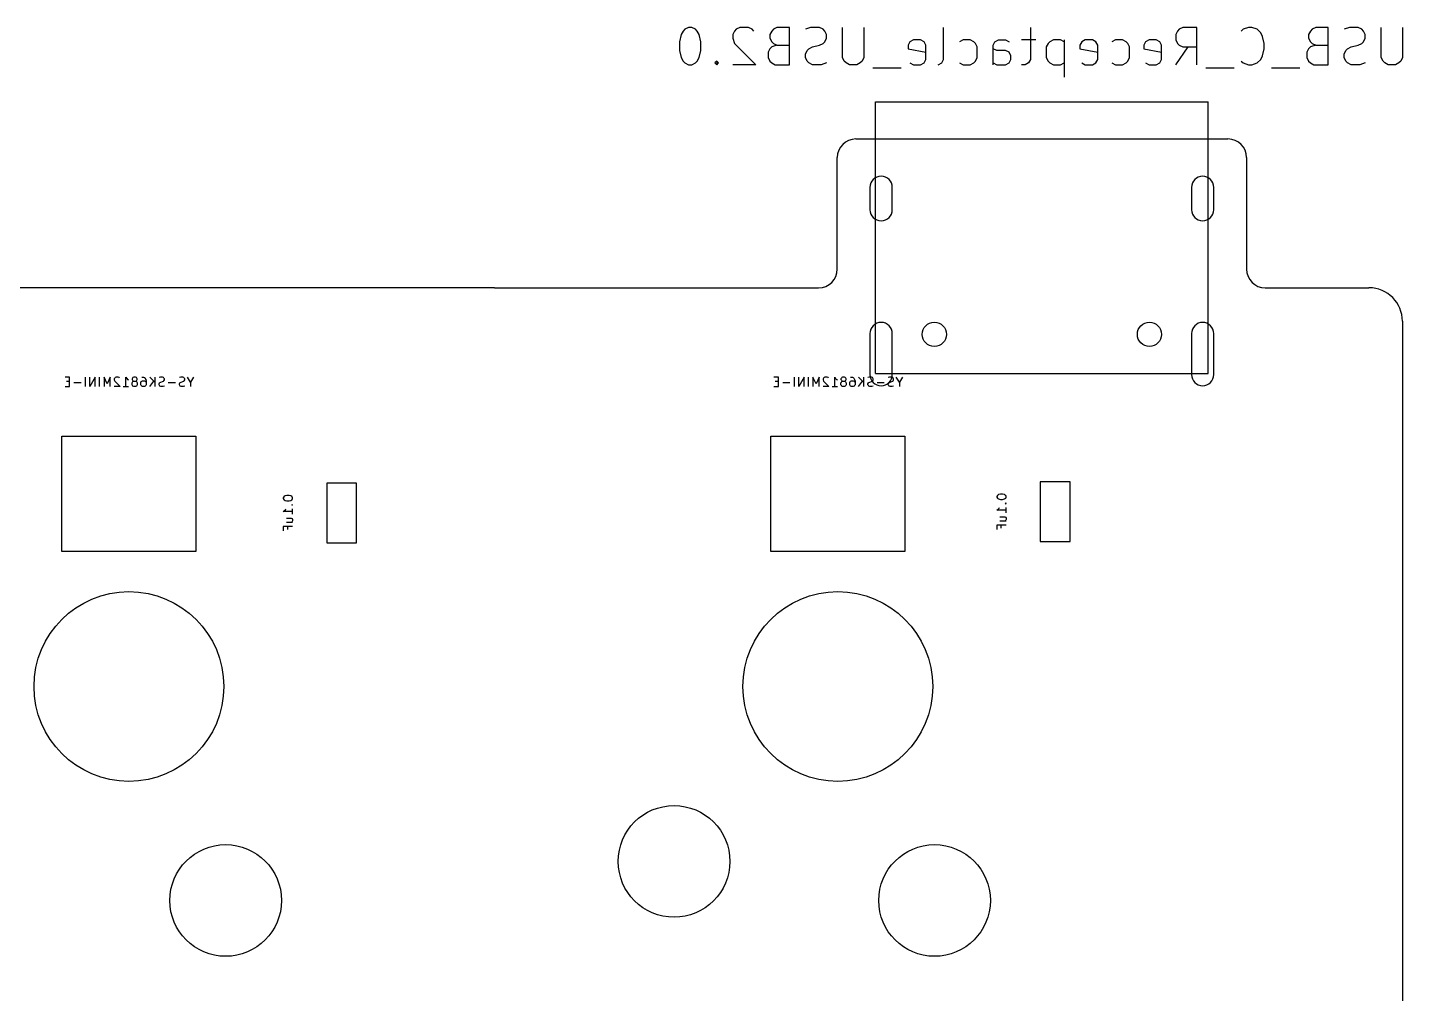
# Model space of a CAD drawing. Header units: millimetres. Extents: x -19 to 311, y -2 to 103.
# Drawn here: x 90.33 to 127.28, y 77.48 to 103.44 of the extents above; entities that cross this region are included whole.
import ezdxf

# ---------------------------------------------------------------- set-up
doc = ezdxf.new("R2010")
doc.units = ezdxf.units.MM
doc.layers.add('B.Fab', color=155, linetype='CONTINUOUS', true_color=0x585d84)
doc.layers.add('Edge.Cuts', color=254, linetype='CONTINUOUS', true_color=0xd0d2cd)

msp = doc.modelspace()

# ---------------------------------------------------------------- linework, layer by layer
at = {"layer": 'B.Fab', "linetype": 'CONTINUOUS'}
for p, q in [((107.899522, 103.249705), (107.851903, 103.059229)), ((107.947141, 103.344943), (107.899522, 103.249705)), ((107.99476, 103.392562), (107.947141, 103.344943)), ((108.089998, 103.440181), (107.99476, 103.392562)), ((108.185236, 103.440181), (108.089998, 103.440181)), ((108.280474, 103.392562), (108.185236, 103.440181)), ((108.328093, 103.344943), (108.280474, 103.392562)), ((108.375712, 103.249705), (108.328093, 103.344943)), ((108.423331, 103.059229), (108.375712, 103.249705)), ((109.328093, 103.344943), (109.280474, 103.249705)), ((109.280474, 103.249705), (109.280474, 103.154467)), ((109.280474, 103.154467), (109.328093, 103.01161)), ((109.375712, 103.392562), (109.328093, 103.344943)), ((109.47095, 103.440181), (109.375712, 103.392562)), ((109.709045, 103.440181), (109.47095, 103.440181)), ((109.804283, 103.392562), (109.709045, 103.440181)), ((109.851902, 103.344943), (109.804283, 103.392562)), ((110.328093, 103.344943), (110.280474, 103.249705)), ((110.280474, 103.249705), (110.280474, 103.154467)), ((110.280474, 103.154467), (110.328093, 103.059229)), ((110.375712, 103.392562), (110.328093, 103.344943)), ((110.47095, 103.440181), (110.375712, 103.392562)), ((110.804283, 103.440181), (110.47095, 103.440181)), ((110.804283, 102.440181), (110.804283, 103.440181)), ((111.375712, 103.440181), (111.232855, 103.392562)), ((111.613807, 103.440181), (111.375712, 103.440181)), ((111.709045, 103.392562), (111.613807, 103.440181)), ((111.756664, 103.344943), (111.709045, 103.392562)), ((111.804283, 103.249705), (111.756664, 103.344943)), ((111.756664, 103.059229), (111.804283, 103.154467)), ((111.804283, 103.154467), (111.804283, 103.249705)), ((112.232855, 102.630658), (112.232855, 103.440181)), ((112.804283, 103.440181), (112.804283, 102.630658)), ((114.137617, 103.106848), (114.042379, 103.059229)), ((114.328093, 103.106848), (114.137617, 103.106848)), ((114.423331, 103.059229), (114.328093, 103.106848)), ((114.947141, 102.583039), (114.947141, 103.440181)), ((115.470951, 103.106848), (115.375713, 103.059229)), ((115.661427, 103.106848), (115.470951, 103.106848)), ((115.756665, 103.059229), (115.661427, 103.106848)), ((116.328094, 103.059229), (116.423332, 103.106848)), ((116.423332, 103.106848), (116.613808, 103.106848)), ((116.613808, 103.106848), (116.709046, 103.059229)), ((117.423332, 103.106848), (117.04238, 103.106848)), ((117.280475, 103.440181), (117.280475, 102.583039)), ((117.899523, 103.106848), (117.804285, 103.059229)), ((118.089999, 103.106848), (117.899523, 103.106848)), ((118.185237, 103.059229), (118.089999, 103.106848)), ((118.185237, 103.106848), (118.185237, 102.106848)), ((118.756666, 103.106848), (118.661428, 103.059229)), ((118.947142, 103.106848), (118.756666, 103.106848)), ((119.04238, 103.059229), (118.947142, 103.106848)), ((119.56619, 103.106848), (119.470952, 103.059229)), ((119.756666, 103.106848), (119.56619, 103.106848)), ((119.851904, 103.059229), (119.756666, 103.106848)), ((120.470952, 103.106848), (120.375714, 103.059229)), ((120.661428, 103.106848), (120.470952, 103.106848)), ((120.756666, 103.059229), (120.661428, 103.106848)), ((121.232857, 103.344943), (121.185238, 103.249705)), ((121.185238, 103.249705), (121.185238, 103.106848)), ((121.185238, 103.106848), (121.232857, 103.01161)), ((121.280476, 103.392562), (121.232857, 103.344943)), ((121.375714, 103.440181), (121.280476, 103.392562)), ((121.756666, 103.440181), (121.375714, 103.440181)), ((121.756666, 102.440181), (121.756666, 103.440181)), ((122.994762, 103.392562), (122.947143, 103.344943)), ((123.137619, 103.440181), (122.994762, 103.392562)), ((123.232857, 103.440181), (123.137619, 103.440181)), ((123.375714, 103.392562), (123.232857, 103.440181)), ((123.470952, 103.297324), (123.375714, 103.392562)), ((123.518571, 103.202086), (123.470952, 103.297324)), ((123.56619, 103.01161), (123.518571, 103.202086)), ((124.804286, 103.344943), (124.756667, 103.249705)), ((124.756667, 103.249705), (124.756667, 103.154467)), ((124.756667, 103.154467), (124.804286, 103.059229)), ((124.851905, 103.392562), (124.804286, 103.344943)), ((124.947143, 103.440181), (124.851905, 103.392562)), ((125.280476, 103.440181), (124.947143, 103.440181)), ((125.280476, 102.440181), (125.280476, 103.440181)), ((125.851905, 103.440181), (125.709048, 103.392562)), ((126.09, 103.440181), (125.851905, 103.440181)), ((126.185238, 103.392562), (126.09, 103.440181)), ((126.232857, 103.344943), (126.185238, 103.392562)), ((126.280476, 103.249705), (126.232857, 103.344943)), ((126.232857, 103.059229), (126.280476, 103.154467)), ((126.280476, 103.154467), (126.280476, 103.249705)), ((126.709048, 102.630658), (126.709048, 103.440181)), ((127.280476, 103.440181), (127.280476, 102.630658)), ((107.851903, 103.059229), (107.851903, 102.821134)), ((107.851903, 102.821134), (107.899522, 102.630658)), ((108.375712, 102.630658), (108.423331, 102.821134)), ((108.423331, 102.821134), (108.423331, 103.059229)), ((109.328093, 103.01161), (109.899521, 102.440181)), ((110.280474, 102.868753), (110.232855, 102.773515)), ((110.232855, 102.773515), (110.232855, 102.630658)), ((110.328093, 102.916372), (110.280474, 102.868753)), ((110.328093, 103.059229), (110.375712, 103.01161)), ((110.47095, 102.963991), (110.328093, 102.916372)), ((110.375712, 103.01161), (110.47095, 102.963991)), ((110.47095, 102.963991), (110.804283, 102.963991)), ((111.232855, 102.725896), (111.280474, 102.821134)), ((111.232855, 102.630658), (111.232855, 102.725896)), ((111.280474, 102.821134), (111.328093, 102.868753)), ((111.328093, 102.868753), (111.423331, 102.916372)), ((111.423331, 102.916372), (111.613807, 102.963991)), ((111.613807, 102.963991), (111.709045, 103.01161)), ((111.709045, 103.01161), (111.756664, 103.059229)), ((114.042379, 103.059229), (113.99476, 102.963991)), ((113.99476, 102.963991), (113.99476, 102.868753)), ((113.99476, 102.868753), (114.47095, 102.773515)), ((114.47095, 102.963991), (114.423331, 103.059229)), ((114.47095, 102.583039), (114.47095, 102.963991)), ((115.804284, 103.01161), (115.756665, 103.059229)), ((115.851903, 102.916372), (115.804284, 103.01161)), ((115.851903, 102.630658), (115.851903, 102.916372)), ((116.280475, 102.963991), (116.328094, 103.059229)), ((116.280475, 102.440181), (116.280475, 102.963991)), ((116.375713, 102.821134), (116.280475, 102.868753)), ((116.613808, 102.821134), (116.375713, 102.821134)), ((116.709046, 102.773515), (116.613808, 102.821134)), ((116.756665, 102.678277), (116.709046, 102.773515)), ((117.756666, 103.01161), (117.709047, 102.916372)), ((117.709047, 102.916372), (117.709047, 102.630658)), ((117.804285, 103.059229), (117.756666, 103.01161)), ((118.661428, 103.059229), (118.613809, 102.963991)), ((118.613809, 102.963991), (118.613809, 102.868753)), ((118.613809, 102.868753), (119.089999, 102.773515)), ((119.089999, 102.963991), (119.04238, 103.059229)), ((119.089999, 102.583039), (119.089999, 102.963991)), ((119.899523, 103.01161), (119.851904, 103.059229)), ((119.947142, 102.916372), (119.899523, 103.01161)), ((119.947142, 102.630658), (119.947142, 102.916372)), ((120.375714, 103.059229), (120.328095, 102.963991)), ((120.328095, 102.963991), (120.328095, 102.868753)), ((120.328095, 102.868753), (120.804285, 102.773515)), ((120.804285, 102.963991), (120.756666, 103.059229)), ((120.804285, 102.583039), (120.804285, 102.963991)), ((121.185238, 102.440181), (121.518571, 102.916372)), ((121.232857, 103.01161), (121.280476, 102.963991)), ((121.280476, 102.963991), (121.375714, 102.916372)), ((121.375714, 102.916372), (121.756666, 102.916372)), ((123.518571, 102.678277), (123.56619, 102.868753)), ((123.56619, 102.868753), (123.56619, 103.01161)), ((124.756667, 102.868753), (124.709048, 102.773515)), ((124.709048, 102.773515), (124.709048, 102.630658)), ((124.804286, 102.916372), (124.756667, 102.868753)), ((124.804286, 103.059229), (124.851905, 103.01161)), ((124.947143, 102.963991), (124.804286, 102.916372)), ((124.851905, 103.01161), (124.947143, 102.963991)), ((124.947143, 102.963991), (125.280476, 102.963991)), ((125.709048, 102.725896), (125.756667, 102.821134)), ((125.709048, 102.630658), (125.709048, 102.725896)), ((125.756667, 102.821134), (125.804286, 102.868753)), ((125.804286, 102.868753), (125.899524, 102.916372)), ((125.899524, 102.916372), (126.09, 102.963991)), ((126.09, 102.963991), (126.185238, 103.01161)), ((126.185238, 103.01161), (126.232857, 103.059229)), ((107.899522, 102.630658), (107.947141, 102.53542)), ((107.947141, 102.53542), (107.99476, 102.4878)), ((107.99476, 102.4878), (108.089998, 102.440181)), ((108.089998, 102.440181), (108.185236, 102.440181)), ((108.185236, 102.440181), (108.280474, 102.4878)), ((108.280474, 102.4878), (108.328093, 102.53542)), ((108.328093, 102.53542), (108.375712, 102.630658)), ((108.851902, 102.53542), (108.804283, 102.4878)), ((108.804283, 102.4878), (108.851902, 102.440181)), ((108.899521, 102.4878), (108.851902, 102.53542)), ((108.851902, 102.53542), (108.851902, 102.440181)), ((108.851902, 102.440181), (108.899521, 102.4878)), ((109.899521, 102.440181), (109.280474, 102.440181)), ((110.232855, 102.630658), (110.280474, 102.53542)), ((110.280474, 102.53542), (110.328093, 102.4878)), ((110.328093, 102.4878), (110.423331, 102.440181)), ((110.423331, 102.440181), (110.804283, 102.440181)), ((111.280474, 102.53542), (111.232855, 102.630658)), ((111.328093, 102.4878), (111.280474, 102.53542)), ((111.423331, 102.440181), (111.328093, 102.4878)), ((111.661426, 102.440181), (111.423331, 102.440181)), ((111.804283, 102.4878), (111.661426, 102.440181)), ((112.280474, 102.53542), (112.232855, 102.630658)), ((112.328093, 102.4878), (112.280474, 102.53542)), ((112.423331, 102.440181), (112.328093, 102.4878)), ((112.613807, 102.440181), (112.423331, 102.440181)), ((112.709045, 102.4878), (112.613807, 102.440181)), ((112.756664, 102.53542), (112.709045, 102.4878)), ((112.804283, 102.630658), (112.756664, 102.53542)), ((114.042379, 102.4878), (114.137617, 102.440181)), ((114.137617, 102.440181), (114.328093, 102.440181)), ((114.328093, 102.440181), (114.423331, 102.4878)), ((114.423331, 102.4878), (114.47095, 102.583039)), ((114.804284, 102.440181), (114.899522, 102.4878)), ((114.899522, 102.4878), (114.947141, 102.583039)), ((115.375713, 102.4878), (115.470951, 102.440181)), ((115.470951, 102.440181), (115.661427, 102.440181)), ((115.661427, 102.440181), (115.756665, 102.4878)), ((115.756665, 102.4878), (115.804284, 102.53542)), ((115.804284, 102.53542), (115.851903, 102.630658)), ((116.280475, 102.4878), (116.375713, 102.440181)), ((116.375713, 102.440181), (116.613808, 102.440181)), ((116.613808, 102.440181), (116.709046, 102.4878)), ((116.709046, 102.4878), (116.756665, 102.583039)), ((116.756665, 102.583039), (116.756665, 102.678277)), ((117.137618, 102.440181), (117.04238, 102.440181)), ((117.232856, 102.4878), (117.137618, 102.440181)), ((117.280475, 102.583039), (117.232856, 102.4878)), ((117.709047, 102.630658), (117.756666, 102.53542)), ((117.756666, 102.53542), (117.804285, 102.4878)), ((117.804285, 102.4878), (117.899523, 102.440181)), ((117.899523, 102.440181), (118.089999, 102.440181)), ((118.089999, 102.440181), (118.185237, 102.4878)), ((118.661428, 102.4878), (118.756666, 102.440181)), ((118.756666, 102.440181), (118.947142, 102.440181)), ((118.947142, 102.440181), (119.04238, 102.4878)), ((119.04238, 102.4878), (119.089999, 102.583039)), ((119.470952, 102.4878), (119.56619, 102.440181)), ((119.56619, 102.440181), (119.756666, 102.440181)), ((119.756666, 102.440181), (119.851904, 102.4878)), ((119.851904, 102.4878), (119.899523, 102.53542)), ((119.899523, 102.53542), (119.947142, 102.630658)), ((120.375714, 102.4878), (120.470952, 102.440181)), ((120.470952, 102.440181), (120.661428, 102.440181)), ((120.661428, 102.440181), (120.756666, 102.4878)), ((120.756666, 102.4878), (120.804285, 102.583039)), ((122.947143, 102.53542), (122.994762, 102.4878)), ((122.994762, 102.4878), (123.137619, 102.440181)), ((123.137619, 102.440181), (123.232857, 102.440181)), ((123.232857, 102.440181), (123.375714, 102.4878)), ((123.375714, 102.4878), (123.470952, 102.583039)), ((123.470952, 102.583039), (123.518571, 102.678277)), ((124.709048, 102.630658), (124.756667, 102.53542)), ((124.756667, 102.53542), (124.804286, 102.4878)), ((124.804286, 102.4878), (124.899524, 102.440181)), ((124.899524, 102.440181), (125.280476, 102.440181)), ((125.756667, 102.53542), (125.709048, 102.630658)), ((125.804286, 102.4878), (125.756667, 102.53542)), ((125.899524, 102.440181), (125.804286, 102.4878)), ((126.137619, 102.440181), (125.899524, 102.440181)), ((126.280476, 102.4878), (126.137619, 102.440181)), ((126.756667, 102.53542), (126.709048, 102.630658)), ((126.804286, 102.4878), (126.756667, 102.53542)), ((126.899524, 102.440181), (126.804286, 102.4878)), ((127.09, 102.440181), (126.899524, 102.440181)), ((127.185238, 102.4878), (127.09, 102.440181)), ((127.232857, 102.53542), (127.185238, 102.4878)), ((127.280476, 102.630658), (127.232857, 102.53542)), ((113.804284, 102.344943), (113.042379, 102.344943)), ((122.756667, 102.344943), (121.994762, 102.344943)), ((124.518572, 102.344943), (123.756667, 102.344943)), ((113.12, 101.445), (122.06, 101.445)), ((113.12, 94.145), (113.12, 101.445)), ((122.06, 94.145), (122.06, 101.445)), ((112.97, 99.145), (112.97, 98.545)), ((113.57, 98.545), (113.57, 99.145)), ((121.61, 99.145), (121.61, 98.545)), ((122.21, 98.545), (122.21, 99.145)), ((112.97, 95.215), (112.97, 94.115)), ((113.57, 94.115), (113.57, 95.215)), ((121.61, 95.215), (121.61, 94.115)), ((122.21, 94.115), (122.21, 95.215)), ((91.459761, 94.043426), (91.340713, 94.043426)), ((91.459761, 93.924378), (91.376427, 93.924378)), ((91.459761, 93.793426), (91.459761, 94.043426)), ((91.769285, 93.888664), (91.578809, 93.888664)), ((91.888333, 93.793426), (91.888333, 94.043426)), ((92.150238, 94.043426), (92.007381, 93.793426)), ((92.007381, 93.793426), (92.007381, 94.043426)), ((92.150238, 93.793426), (92.150238, 94.043426)), ((92.269286, 93.793426), (92.269286, 94.043426)), ((92.471666, 93.864854), (92.388333, 94.043426)), ((92.388333, 94.043426), (92.388333, 93.793426)), ((92.555, 94.043426), (92.471666, 93.864854)), ((92.555, 93.793426), (92.555, 94.043426)), ((92.674047, 94.019616), (92.662142, 93.995807)), ((92.662142, 93.995807), (92.662142, 93.971997)), ((92.662142, 93.971997), (92.674047, 93.936283)), ((92.685952, 94.031521), (92.674047, 94.019616)), ((92.674047, 93.936283), (92.816904, 93.793426)), ((92.709761, 94.043426), (92.685952, 94.031521)), ((92.769285, 94.043426), (92.709761, 94.043426)), ((92.793095, 94.031521), (92.769285, 94.043426)), ((92.804999, 94.019616), (92.793095, 94.031521)), ((92.971666, 93.793426), (92.971666, 94.043426)), ((92.971666, 94.043426), (92.995475, 94.007711)), ((92.995475, 94.007711), (93.019285, 93.983902)), ((93.019285, 93.983902), (93.043094, 93.971997)), ((93.150237, 94.019616), (93.138332, 93.995807)), ((93.138332, 93.995807), (93.138332, 93.983902)), ((93.138332, 93.983902), (93.150237, 93.960092)), ((93.138332, 93.888664), (93.150237, 93.912473)), ((93.138332, 93.841045), (93.138332, 93.888664)), ((93.162142, 94.031521), (93.150237, 94.019616)), ((93.150237, 93.960092), (93.162142, 93.948188)), ((93.150237, 93.912473), (93.162142, 93.924378)), ((93.185951, 94.043426), (93.162142, 94.031521)), ((93.162142, 93.948188), (93.185951, 93.936283)), ((93.162142, 93.924378), (93.185951, 93.936283)), ((93.23357, 94.043426), (93.185951, 94.043426)), ((93.185951, 93.936283), (93.23357, 93.936283)), ((93.25738, 94.031521), (93.23357, 94.043426)), ((93.23357, 93.936283), (93.25738, 93.948188)), ((93.23357, 93.936283), (93.25738, 93.924378)), ((93.269285, 94.019616), (93.25738, 94.031521)), ((93.25738, 93.948188), (93.269285, 93.960092)), ((93.25738, 93.924378), (93.269285, 93.912473)), ((93.281189, 93.995807), (93.269285, 94.019616)), ((93.269285, 93.960092), (93.281189, 93.983902)), ((93.269285, 93.912473), (93.281189, 93.888664)), ((93.281189, 93.983902), (93.281189, 93.995807)), ((93.281189, 93.888664), (93.281189, 93.841045)), ((93.376427, 93.900569), (93.388332, 93.924378)), ((93.376427, 93.841045), (93.376427, 93.900569)), ((93.388332, 93.924378), (93.400237, 93.936283)), ((93.400237, 94.043426), (93.447856, 94.043426)), ((93.400237, 93.936283), (93.424046, 93.948188)), ((93.424046, 93.948188), (93.471665, 93.948188)), ((93.447856, 94.043426), (93.471665, 94.031521)), ((93.471665, 94.031521), (93.48357, 94.019616)), ((93.471665, 93.948188), (93.495475, 93.936283)), ((93.48357, 94.019616), (93.50738, 93.983902)), ((93.495475, 93.936283), (93.50738, 93.924378)), ((93.50738, 93.983902), (93.519284, 93.936283)), ((93.50738, 93.924378), (93.519284, 93.900569)), ((93.519284, 93.936283), (93.519284, 93.841045)), ((93.614523, 94.043426), (93.75738, 93.900569)), ((93.614523, 93.793426), (93.721665, 93.936283)), ((93.75738, 93.793426), (93.75738, 94.043426)), ((93.900237, 94.043426), (93.864522, 94.031521)), ((93.864522, 93.864854), (93.876427, 93.888664)), ((93.864522, 93.841045), (93.864522, 93.864854)), ((93.876427, 93.888664), (93.888332, 93.900569)), ((93.888332, 93.900569), (93.912141, 93.912473)), ((93.95976, 94.043426), (93.900237, 94.043426)), ((93.912141, 93.912473), (93.95976, 93.924378)), ((93.98357, 94.031521), (93.95976, 94.043426)), ((93.95976, 93.924378), (93.98357, 93.936283)), ((93.995475, 94.019616), (93.98357, 94.031521)), ((93.98357, 93.936283), (93.995475, 93.948188)), ((94.007379, 93.995807), (93.995475, 94.019616)), ((93.995475, 93.948188), (94.007379, 93.971997)), ((94.007379, 93.971997), (94.007379, 93.995807)), ((94.304999, 93.888664), (94.114523, 93.888664)), ((94.447856, 94.043426), (94.412141, 94.031521)), ((94.412141, 93.864854), (94.424046, 93.888664)), ((94.412141, 93.841045), (94.412141, 93.864854)), ((94.424046, 93.888664), (94.435951, 93.900569)), ((94.435951, 93.900569), (94.45976, 93.912473)), ((94.507379, 94.043426), (94.447856, 94.043426)), ((94.45976, 93.912473), (94.507379, 93.924378)), ((94.531189, 94.031521), (94.507379, 94.043426)), ((94.507379, 93.924378), (94.531189, 93.936283)), ((94.543094, 94.019616), (94.531189, 94.031521)), ((94.531189, 93.936283), (94.543094, 93.948188)), ((94.554998, 93.995807), (94.543094, 94.019616)), ((94.543094, 93.948188), (94.554998, 93.971997)), ((94.554998, 93.971997), (94.554998, 93.995807)), ((94.709761, 93.912473), (94.626427, 94.043426)), ((94.793094, 94.043426), (94.709761, 93.912473)), ((94.709761, 93.912473), (94.709761, 93.793426)), ((110.509761, 94.043426), (110.390713, 94.043426)), ((110.509761, 93.924378), (110.426427, 93.924378)), ((110.509761, 93.793426), (110.509761, 94.043426)), ((110.819285, 93.888664), (110.628809, 93.888664)), ((110.938333, 93.793426), (110.938333, 94.043426)), ((111.200238, 94.043426), (111.057381, 93.793426)), ((111.057381, 93.793426), (111.057381, 94.043426)), ((111.200238, 93.793426), (111.200238, 94.043426)), ((111.319286, 93.793426), (111.319286, 94.043426)), ((111.521666, 93.864854), (111.438333, 94.043426)), ((111.438333, 94.043426), (111.438333, 93.793426)), ((111.605, 94.043426), (111.521666, 93.864854)), ((111.605, 93.793426), (111.605, 94.043426)), ((111.724047, 94.019616), (111.712142, 93.995807)), ((111.712142, 93.995807), (111.712142, 93.971997)), ((111.712142, 93.971997), (111.724047, 93.936283)), ((111.735952, 94.031521), (111.724047, 94.019616)), ((111.724047, 93.936283), (111.866904, 93.793426)), ((111.759761, 94.043426), (111.735952, 94.031521)), ((111.819285, 94.043426), (111.759761, 94.043426)), ((111.843095, 94.031521), (111.819285, 94.043426)), ((111.854999, 94.019616), (111.843095, 94.031521)), ((112.021666, 93.793426), (112.021666, 94.043426)), ((112.021666, 94.043426), (112.045475, 94.007711)), ((112.045475, 94.007711), (112.069285, 93.983902)), ((112.069285, 93.983902), (112.093094, 93.971997)), ((112.200237, 94.019616), (112.188332, 93.995807)), ((112.188332, 93.995807), (112.188332, 93.983902)), ((112.188332, 93.983902), (112.200237, 93.960092)), ((112.188332, 93.888664), (112.200237, 93.912473)), ((112.188332, 93.841045), (112.188332, 93.888664)), ((112.212142, 94.031521), (112.200237, 94.019616)), ((112.200237, 93.960092), (112.212142, 93.948188)), ((112.200237, 93.912473), (112.212142, 93.924378)), ((112.235951, 94.043426), (112.212142, 94.031521)), ((112.212142, 93.948188), (112.235951, 93.936283)), ((112.212142, 93.924378), (112.235951, 93.936283)), ((112.28357, 94.043426), (112.235951, 94.043426)), ((112.235951, 93.936283), (112.28357, 93.936283)), ((112.30738, 94.031521), (112.28357, 94.043426)), ((112.28357, 93.936283), (112.30738, 93.948188)), ((112.28357, 93.936283), (112.30738, 93.924378)), ((112.319285, 94.019616), (112.30738, 94.031521)), ((112.30738, 93.948188), (112.319285, 93.960092)), ((112.30738, 93.924378), (112.319285, 93.912473)), ((112.331189, 93.995807), (112.319285, 94.019616)), ((112.319285, 93.960092), (112.331189, 93.983902)), ((112.319285, 93.912473), (112.331189, 93.888664)), ((112.331189, 93.983902), (112.331189, 93.995807)), ((112.331189, 93.888664), (112.331189, 93.841045)), ((112.426427, 93.900569), (112.438332, 93.924378)), ((112.426427, 93.841045), (112.426427, 93.900569)), ((112.438332, 93.924378), (112.450237, 93.936283)), ((112.450237, 94.043426), (112.497856, 94.043426)), ((112.450237, 93.936283), (112.474046, 93.948188)), ((112.474046, 93.948188), (112.521665, 93.948188)), ((112.497856, 94.043426), (112.521665, 94.031521)), ((112.521665, 94.031521), (112.53357, 94.019616)), ((112.521665, 93.948188), (112.545475, 93.936283)), ((112.53357, 94.019616), (112.55738, 93.983902)), ((112.545475, 93.936283), (112.55738, 93.924378)), ((112.55738, 93.983902), (112.569284, 93.936283)), ((112.55738, 93.924378), (112.569284, 93.900569)), ((112.569284, 93.936283), (112.569284, 93.841045)), ((112.664523, 94.043426), (112.80738, 93.900569)), ((112.664523, 93.793426), (112.771665, 93.936283)), ((112.80738, 93.793426), (112.80738, 94.043426)), ((112.950237, 94.043426), (112.914522, 94.031521)), ((112.914522, 93.864854), (112.926427, 93.888664)), ((112.914522, 93.841045), (112.914522, 93.864854)), ((112.926427, 93.888664), (112.938332, 93.900569)), ((112.938332, 93.900569), (112.962141, 93.912473)), ((113.00976, 94.043426), (112.950237, 94.043426)), ((112.962141, 93.912473), (113.00976, 93.924378)), ((113.03357, 94.031521), (113.00976, 94.043426)), ((113.00976, 93.924378), (113.03357, 93.936283)), ((113.045475, 94.019616), (113.03357, 94.031521)), ((113.03357, 93.936283), (113.045475, 93.948188)), ((113.057379, 93.995807), (113.045475, 94.019616)), ((113.045475, 93.948188), (113.057379, 93.971997)), ((113.057379, 93.971997), (113.057379, 93.995807)), ((113.12, 94.145), (122.06, 94.145)), ((113.354999, 93.888664), (113.164523, 93.888664)), ((113.497856, 94.043426), (113.462141, 94.031521)), ((113.462141, 93.864854), (113.474046, 93.888664)), ((113.462141, 93.841045), (113.462141, 93.864854)), ((113.474046, 93.888664), (113.485951, 93.900569)), ((113.485951, 93.900569), (113.50976, 93.912473)), ((113.557379, 94.043426), (113.497856, 94.043426)), ((113.50976, 93.912473), (113.557379, 93.924378)), ((113.581189, 94.031521), (113.557379, 94.043426)), ((113.557379, 93.924378), (113.581189, 93.936283)), ((113.593094, 94.019616), (113.581189, 94.031521)), ((113.581189, 93.936283), (113.593094, 93.948188)), ((113.604998, 93.995807), (113.593094, 94.019616)), ((113.593094, 93.948188), (113.604998, 93.971997)), ((113.604998, 93.971997), (113.604998, 93.995807)), ((113.759761, 93.912473), (113.676427, 94.043426)), ((113.843094, 94.043426), (113.759761, 93.912473)), ((113.759761, 93.912473), (113.759761, 93.793426)), ((91.340713, 93.793426), (91.459761, 93.793426)), ((92.816904, 93.793426), (92.662142, 93.793426)), ((92.900237, 93.793426), (93.043094, 93.793426)), ((93.150237, 93.817235), (93.138332, 93.841045)), ((93.162142, 93.80533), (93.150237, 93.817235)), ((93.185951, 93.793426), (93.162142, 93.80533)), ((93.23357, 93.793426), (93.185951, 93.793426)), ((93.25738, 93.80533), (93.23357, 93.793426)), ((93.269285, 93.817235), (93.25738, 93.80533)), ((93.281189, 93.841045), (93.269285, 93.817235)), ((93.388332, 93.817235), (93.376427, 93.841045)), ((93.400237, 93.80533), (93.388332, 93.817235)), ((93.424046, 93.793426), (93.400237, 93.80533)), ((93.471665, 93.793426), (93.424046, 93.793426)), ((93.495475, 93.80533), (93.471665, 93.793426)), ((93.50738, 93.817235), (93.495475, 93.80533)), ((93.519284, 93.841045), (93.50738, 93.817235)), ((93.876427, 93.817235), (93.864522, 93.841045)), ((93.888332, 93.80533), (93.876427, 93.817235)), ((93.912141, 93.793426), (93.888332, 93.80533)), ((93.971665, 93.793426), (93.912141, 93.793426)), ((94.007379, 93.80533), (93.971665, 93.793426)), ((94.424046, 93.817235), (94.412141, 93.841045)), ((94.435951, 93.80533), (94.424046, 93.817235)), ((94.45976, 93.793426), (94.435951, 93.80533)), ((94.519284, 93.793426), (94.45976, 93.793426)), ((94.554998, 93.80533), (94.519284, 93.793426)), ((110.390713, 93.793426), (110.509761, 93.793426)), ((111.866904, 93.793426), (111.712142, 93.793426)), ((111.950237, 93.793426), (112.093094, 93.793426)), ((112.200237, 93.817235), (112.188332, 93.841045)), ((112.212142, 93.80533), (112.200237, 93.817235)), ((112.235951, 93.793426), (112.212142, 93.80533)), ((112.28357, 93.793426), (112.235951, 93.793426)), ((112.30738, 93.80533), (112.28357, 93.793426)), ((112.319285, 93.817235), (112.30738, 93.80533)), ((112.331189, 93.841045), (112.319285, 93.817235)), ((112.438332, 93.817235), (112.426427, 93.841045)), ((112.450237, 93.80533), (112.438332, 93.817235)), ((112.474046, 93.793426), (112.450237, 93.80533)), ((112.521665, 93.793426), (112.474046, 93.793426)), ((112.545475, 93.80533), (112.521665, 93.793426)), ((112.55738, 93.817235), (112.545475, 93.80533)), ((112.569284, 93.841045), (112.55738, 93.817235)), ((112.926427, 93.817235), (112.914522, 93.841045)), ((112.938332, 93.80533), (112.926427, 93.817235)), ((112.962141, 93.793426), (112.938332, 93.80533)), ((113.021665, 93.793426), (112.962141, 93.793426)), ((113.057379, 93.80533), (113.021665, 93.793426)), ((113.474046, 93.817235), (113.462141, 93.841045)), ((113.485951, 93.80533), (113.474046, 93.817235)), ((113.50976, 93.793426), (113.485951, 93.80533)), ((113.569284, 93.793426), (113.50976, 93.793426)), ((113.604998, 93.80533), (113.569284, 93.793426)), ((98.370045, 91.194), (98.370045, 89.594)), ((99.170045, 91.194), (98.370045, 91.194)), ((99.170045, 89.594), (99.170045, 91.194)), ((116.475812, 90.901238), (116.428193, 90.889334)), ((116.535336, 90.901238), (116.475812, 90.901238)), ((116.582955, 90.889334), (116.535336, 90.901238)), ((117.547, 91.231), (117.547, 89.631)), ((118.347, 91.231), (117.547, 91.231)), ((118.347, 89.631), (118.347, 91.231)), ((97.215524, 90.828524), (97.203619, 90.804715)), ((97.203619, 90.804715), (97.203619, 90.780905)), ((97.203619, 90.780905), (97.215524, 90.757096)), ((97.227429, 90.840429), (97.215524, 90.828524)), ((97.215524, 90.757096), (97.227429, 90.745191)), ((97.251238, 90.852334), (97.227429, 90.840429)), ((97.227429, 90.745191), (97.251238, 90.733286)), ((97.298857, 90.864238), (97.251238, 90.852334)), ((97.251238, 90.733286), (97.298857, 90.721381)), ((97.358381, 90.864238), (97.298857, 90.864238)), ((97.298857, 90.721381), (97.358381, 90.721381)), ((97.406, 90.852334), (97.358381, 90.864238)), ((97.358381, 90.721381), (97.406, 90.733286)), ((97.42981, 90.840429), (97.406, 90.852334)), ((97.406, 90.733286), (97.42981, 90.745191)), ((97.441715, 90.828524), (97.42981, 90.840429)), ((97.42981, 90.745191), (97.441715, 90.757096)), ((97.441715, 90.626143), (97.42981, 90.614239)), ((97.42981, 90.614239), (97.441715, 90.602334)), ((97.42981, 90.614239), (97.453619, 90.614239)), ((97.453619, 90.804715), (97.441715, 90.828524)), ((97.441715, 90.757096), (97.453619, 90.780905)), ((97.453619, 90.614239), (97.441715, 90.626143)), ((97.441715, 90.602334), (97.453619, 90.614239)), ((97.453619, 90.780905), (97.453619, 90.804715)), ((116.392479, 90.865524), (116.380574, 90.841715)), ((116.380574, 90.841715), (116.380574, 90.817905)), ((116.380574, 90.817905), (116.392479, 90.794096)), ((116.404384, 90.877429), (116.392479, 90.865524)), ((116.392479, 90.794096), (116.404384, 90.782191)), ((116.428193, 90.889334), (116.404384, 90.877429)), ((116.404384, 90.782191), (116.428193, 90.770286)), ((116.428193, 90.770286), (116.475812, 90.758381)), ((116.440098, 90.520286), (116.452003, 90.544095)), ((116.475812, 90.758381), (116.535336, 90.758381)), ((116.535336, 90.758381), (116.582955, 90.770286)), ((116.606765, 90.877429), (116.582955, 90.889334)), ((116.582955, 90.770286), (116.606765, 90.782191)), ((116.61867, 90.865524), (116.606765, 90.877429)), ((116.606765, 90.782191), (116.61867, 90.794096)), ((116.61867, 90.663143), (116.606765, 90.651239)), ((116.606765, 90.651239), (116.61867, 90.639334)), ((116.606765, 90.651239), (116.630574, 90.651239)), ((116.630574, 90.841715), (116.61867, 90.865524)), ((116.61867, 90.794096), (116.630574, 90.817905)), ((116.630574, 90.651239), (116.61867, 90.663143)), ((116.61867, 90.639334), (116.630574, 90.651239)), ((116.630574, 90.817905), (116.630574, 90.841715)), ((116.630574, 90.401238), (116.630574, 90.544095)), ((97.203619, 90.435667), (97.239334, 90.459476)), ((97.453619, 90.435667), (97.203619, 90.435667)), ((97.239334, 90.459476), (97.263143, 90.483286)), ((97.263143, 90.483286), (97.275048, 90.507095)), ((97.286953, 90.257096), (97.417905, 90.257096)), ((97.417905, 90.257096), (97.441715, 90.245191)), ((97.441715, 90.161858), (97.42981, 90.149953)), ((97.441715, 90.245191), (97.453619, 90.221381)), ((97.453619, 90.185667), (97.441715, 90.161858)), ((97.453619, 90.364238), (97.453619, 90.507095)), ((97.453619, 90.221381), (97.453619, 90.185667)), ((116.380574, 90.472667), (116.416289, 90.496476)), ((116.630574, 90.472667), (116.380574, 90.472667)), ((116.416289, 90.496476), (116.440098, 90.520286)), ((116.463908, 90.294096), (116.59486, 90.294096)), ((116.463908, 90.186953), (116.630574, 90.186953)), ((116.59486, 90.294096), (116.61867, 90.282191)), ((116.61867, 90.198858), (116.606765, 90.186953)), ((116.61867, 90.282191), (116.630574, 90.258381)), ((116.630574, 90.222667), (116.61867, 90.198858)), ((116.630574, 90.258381), (116.630574, 90.222667)), ((97.453619, 90.030906), (97.203619, 90.030906)), ((97.203619, 90.030906), (97.203619, 89.911858)), ((97.286953, 90.149953), (97.453619, 90.149953)), ((97.322667, 89.947572), (97.322667, 90.030906)), ((116.630574, 90.067906), (116.380574, 90.067906)), ((116.380574, 90.067906), (116.380574, 89.948858)), ((116.499622, 89.984572), (116.499622, 90.067906)), ((98.370045, 89.594), (99.170045, 89.594)), ((117.547, 89.631), (118.347, 89.631))]:
    msp.add_line(p, q, dxfattribs=at)
at = {"layer": 'B.Fab'}
for centre, radius in [((114.7, 95.195), 0.324999), ((120.48, 95.195), 0.324999), ((93.055045, 85.732), 2.549999), ((112.105045, 85.732), 2.549999), ((107.705045, 81.032), 1.499999), ((95.655045, 79.982), 1.499999), ((114.705045, 79.982), 1.499999)]:
    msp.add_circle(centre, radius, dxfattribs=at)
for centre, start, end in [((113.27, 99.145), 0, 180), ((121.91, 99.145), 0, 180), ((113.27, 98.545), -180, 0), ((121.91, 98.545), -180, 0), ((113.27, 95.215), 0, 180), ((121.91, 95.215), 0, 180), ((113.27, 94.115), -180, 0), ((121.91, 94.115), -180, 0)]:
    msp.add_arc(centre, 0.3, start, end, dxfattribs=at)
at = {"layer": 'Edge.Cuts', "linetype": 'CONTINUOUS'}
for p, q in [((112.59, 100.445), (122.59, 100.445)), ((112.09, 96.945), (112.09, 99.945)), ((123.09, 99.945), (123.09, 96.945)), ((112.97, 99.145), (112.97, 98.545)), ((113.57, 98.545), (113.57, 99.145)), ((121.61, 99.145), (121.61, 98.545)), ((122.21, 98.545), (122.21, 99.145)), ((102.88, 96.445), (-13.490002, 96.445)), ((102.88, 96.445), (111.59, 96.445)), ((123.59, 96.445), (126.38, 96.445)), ((127.28, 95.545002), (127.28, -1.073002)), ((112.97, 95.215), (112.97, 94.115)), ((113.57, 94.115), (113.57, 95.215)), ((121.61, 95.215), (121.61, 94.115)), ((122.21, 94.115), (122.21, 95.215)), ((91.255, 92.457), (94.855, 92.457)), ((91.255, 89.357), (91.255, 92.457)), ((94.855, 92.457), (94.855, 89.357)), ((110.305, 92.457), (113.905, 92.457)), ((110.305, 89.357), (110.305, 92.457)), ((113.905, 92.457), (113.905, 89.357)), ((94.855, 89.357), (91.255, 89.357)), ((113.905, 89.357), (110.305, 89.357))]:
    msp.add_line(p, q, dxfattribs=at)
at = {"layer": 'Edge.Cuts'}
for centre, radius in [((114.7, 95.195), 0.324999), ((120.48, 95.195), 0.324999), ((93.055045, 85.732), 2.549999), ((112.105045, 85.732), 2.549999), ((107.705045, 81.032), 1.499999), ((95.655045, 79.982), 1.499999), ((114.705045, 79.982), 1.499999)]:
    msp.add_circle(centre, radius, dxfattribs=at)
for centre, radius, start, end in [((112.59, 99.945), 0.5, 90, 180), ((122.59, 99.945), 0.5, 0, 90), ((113.27, 99.145), 0.3, 0, 180), ((121.91, 99.145), 0.3, 0, 180), ((113.27, 98.545), 0.3, -180, 0), ((121.91, 98.545), 0.3, -180, 0), ((111.59, 96.945), 0.5, -90, 0), ((123.59, 96.945), 0.5, -180, -90), ((126.38, 95.545), 0.9, 0.0001273, 89.9998727), ((113.27, 95.215), 0.3, 0, 180), ((121.91, 95.215), 0.3, 0, 180), ((113.27, 94.115), 0.3, -180, 0), ((121.91, 94.115), 0.3, -180, 0)]:
    msp.add_arc(centre, radius, start, end, dxfattribs=at)

doc.saveas('drawing.dxf')
